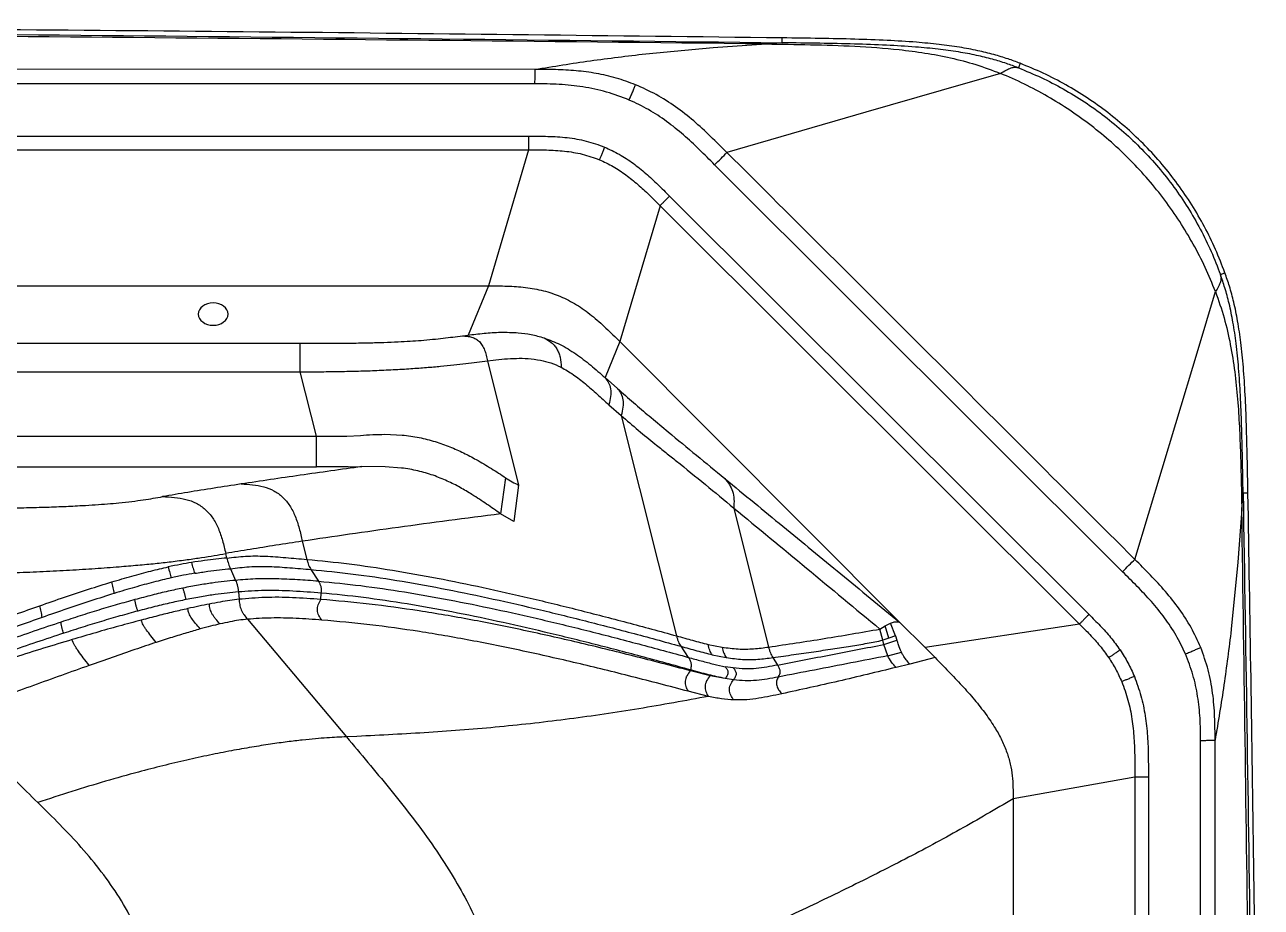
# Model space of a CAD drawing. Header units: inches. Extents: x 2 to 87, y 6 to 129.
# Drawn here: x 66.16 to 86.99, y 71.96 to 86.82 of the extents above; entities that cross this region are included whole.
import ezdxf

# ---------------------------------------------------------------- set-up
doc = ezdxf.new("R2010")
doc.units = ezdxf.units.IN
doc.header["$MEASUREMENT"] = 0
doc.layers.add('1', color=4, linetype='Continuous')

# ---------------------------------------------------------------- blocks, each defined once
blk = doc.blocks.new('2026 STRIDE')
at = {"layer": '1', "color": 3}
for p, q in [((76.587, 65.409), (76.317, 65.388)), ((76.587, 65.409), (76.588, 65.49)), ((74.288, 65.223), (74.292, 65.224)), ((74.292, 65.224), (75.426, 65.331)), ((75.426, 65.331), (76.317, 65.388)), ((80.594, 65.063), (80.565, 64.987)), ((72.424, 64.961), (42.218, 64.965)), ((80.263, 64.893), (79.267, 64.605)), ((72.422, 64.717), (42.218, 64.718)), ((79.267, 64.605), (77.994, 64.237)), ((77.994, 64.237), (75.656, 63.56)), ((12.122, 63.836), (72.314, 63.836)), ((12.122, 63.606), (72.314, 63.606)), ((72.314, 63.606), (71.638, 61.314)), ((82.32, 56.501), (75.449, 63.353)), ((74.689, 62.826), (81.756, 55.78)), ((74.529, 62.665), (73.853, 60.375)), ((74.529, 62.665), (81.595, 55.618)), ((83.969, 61.505), (84.045, 61.533)), ((63.381, 61.314), (71.638, 61.314)), ((71.638, 61.314), (71.294, 60.485)), ((83.592, 60.242), (83.885, 61.217)), ((71.199, 60.473), (71.294, 60.485)), ((63.608, 60.347), (68.469, 60.347)), ((73.853, 60.375), (73.602, 59.77)), ((73.853, 60.375), (78.565, 55.652)), ((83.216, 58.997), (83.592, 60.242)), ((71.622, 60.05), (71.716, 60.062)), ((71.622, 60.05), (72.147, 57.959)), ((63.608, 59.868), (68.469, 59.868)), ((68.742, 58.783), (68.469, 59.868)), ((73.602, 59.77), (73.81, 59.587)), ((73.668, 59.313), (73.875, 59.131)), ((73.875, 59.131), (74.807, 55.42)), ((74.345, 59.123), (74.667, 58.854)), ((82.527, 56.708), (83.216, 58.997)), ((62.584, 58.783), (68.742, 58.783)), ((69.25, 58.782), (69.481, 58.796)), ((69.895, 58.815), (70.184, 58.802)), ((62.584, 58.267), (68.743, 58.267)), ((69.277, 58.267), (69.506, 58.27)), ((69.899, 58.268), (69.506, 58.27)), ((70.174, 58.247), (69.899, 58.268)), ((71.928, 58.082), (71.843, 57.476)), ((72.147, 57.959), (72.066, 57.347)), ((75.618, 58.071), (75.627, 58.064)), ((84.329, 57.552), (84.352, 57.821)), ((84.433, 57.823), (84.352, 57.821)), ((75.772, 57.573), (76.358, 55.232)), ((84.329, 57.552), (84.265, 56.662)), ((71.843, 57.475), (71.843, 57.476)), ((72.066, 57.347), (71.843, 57.475)), ((68.503, 57.013), (68.579, 56.708)), ((67.232, 56.731), (67.213, 56.807)), ((67.232, 56.73), (67.232, 56.731)), ((84.265, 56.662), (84.151, 55.53)), ((67.292, 56.551), (67.292, 56.551)), ((67.292, 56.551), (67.377, 56.355)), ((68.649, 56.537), (68.777, 56.34)), ((67.426, 56.16), (67.437, 56.036)), ((68.814, 56.033), (68.822, 56.141)), ((67.579, 55.7), (69.246, 53.719)), ((78.323, 55.589), (78.409, 55.633)), ((78.497, 55.423), (78.409, 55.633)), ((78.565, 55.652), (78.993, 55.223)), ((81.595, 55.618), (78.993, 55.223)), ((78.234, 55.534), (78.323, 55.589)), ((78.28, 55.346), (78.234, 55.534)), ((78.383, 55.382), (78.323, 55.589)), ((78.497, 55.423), (78.383, 55.382)), ((78.497, 55.423), (78.52, 55.347)), ((84.151, 55.53), (84.151, 55.526)), ((74.88, 55.245), (75.005, 55.058)), ((75.337, 55.276), (75.574, 55.228)), ((78.383, 55.382), (78.28, 55.346)), ((78.301, 55.275), (78.28, 55.346)), ((78.301, 55.275), (78.52, 55.347)), ((78.366, 55.084), (78.301, 55.275)), ((78.993, 55.223), (79.162, 55.053)), ((75.409, 55.102), (75.645, 55.054)), ((76.431, 55.054), (76.51, 54.928)), ((78.366, 55.084), (78.594, 55.147)), ((79.162, 55.053), (78.736, 54.945)), ((75.044, 54.847), (75.042, 54.832)), ((75.371, 54.747), (75.042, 54.832)), ((75.763, 54.879), (75.628, 54.901)), ((78.736, 54.945), (78.508, 54.889)), ((75.626, 54.702), (75.371, 54.747)), ((75.764, 54.679), (75.626, 54.702)), ((75.344, 54.401), (75.005, 54.487)), ((69.422, 53.727), (69.246, 53.719)), ((83.637, 32.739), (83.635, 53.659)), ((83.884, 32.739), (83.879, 53.662)), ((82.528, 53.042), (80.476, 52.674)), ((82.528, 53.042), (82.528, 15.484)), ((82.755, 53.042), (82.755, 15.484)), ((80.476, 52.674), (80.476, 36.839))]:
    blk.add_line(p, q, dxfattribs=at)
at = {"layer": '1', "color": 1, "extrusion": (0, 0, -1)}
blk.add_ellipse((67.001, 60.839), major_axis=(0.25, 0), ratio=0.752466, dxfattribs=at)
at = {"layer": '1'}
for points, knots in [([(76.588, 65.49), (73.74, 65.524), (68.033, 65.593), (59.456, 65.661), (50.848, 65.705), (45.098, 65.71), (42.218, 65.713)], [0, 0, 0, 0, 0.2486263, 0.4981665, 0.7486236, 1, 1, 1, 1]), ([(42.218, 65.632), (46.037, 65.627), (53.675, 65.617), (65.131, 65.543), (72.768, 65.454), (76.587, 65.409)], [0, 0, 0, 0, 0.333334, 0.666667, 1, 1, 1, 1]), ([(76.317, 65.388), (72.528, 65.429), (64.951, 65.51), (53.585, 65.576), (46.007, 65.585), (42.218, 65.589)], [0, 0, 0, 0, 0.333333, 0.666666, 1, 1, 1, 1]), ([(80.565, 64.987), (80.498, 65.012), (80.355, 65.065), (80.121, 65.136), (79.851, 65.202), (79.544, 65.258), (79.202, 65.304), (78.797, 65.342), (78.327, 65.37), (77.789, 65.389), (77.203, 65.401), (76.798, 65.406), (76.587, 65.409)], [0, 0, 0, 0, 0.052891, 0.113714, 0.182718, 0.260131, 0.3461, 0.440671, 0.5631, 0.697229, 0.842877, 1, 1, 1, 1]), ([(80.594, 65.063), (80.527, 65.088), (80.382, 65.142), (80.145, 65.214), (79.872, 65.28), (79.563, 65.337), (79.218, 65.384), (78.811, 65.422), (78.338, 65.451), (77.796, 65.47), (77.208, 65.482), (76.8, 65.487), (76.588, 65.49)], [0, 0, 0, 0, 0.053182, 0.11424, 0.18342, 0.260946, 0.346966, 0.441525, 0.563862, 0.697816, 0.843211, 1, 1, 1, 1]), ([(76.317, 65.388), (76.566, 65.384), (77.063, 65.378), (77.81, 65.355), (78.454, 65.31), (78.992, 65.24), (79.424, 65.159), (79.851, 65.049), (80.125, 64.945), (80.263, 64.893)], [0, 0, 0, 0, 0.1865487, 0.3733284, 0.5602917, 0.6702588, 0.7799948, 0.8897181, 1, 1, 1, 1]), ([(84.045, 61.533), (83.994, 61.666), (83.892, 61.931), (83.704, 62.313), (83.491, 62.681), (83.253, 63.031), (82.99, 63.364), (82.706, 63.676), (82.399, 63.968), (82.073, 64.238), (81.728, 64.483), (81.365, 64.704), (80.988, 64.901), (80.725, 65.009), (80.594, 65.063)], [0, 0, 0, 0, 0.083861, 0.167451, 0.250826, 0.334038, 0.417139, 0.50018, 0.583211, 0.666282, 0.749445, 0.832751, 0.916251, 1, 1, 1, 1]), ([(83.885, 61.217), (83.83, 61.353), (83.718, 61.626), (83.515, 62.02), (83.288, 62.399), (83.035, 62.762), (82.757, 63.107), (82.457, 63.432), (82.136, 63.736), (81.794, 64.017), (81.435, 64.275), (81.059, 64.508), (80.669, 64.718), (80.398, 64.835), (80.263, 64.893)], [0, 0, 0, 0, 0.0833323, 0.1666687, 0.2500027, 0.3333334, 0.4166625, 0.4999927, 0.583326, 0.6666627, 0.7500013, 0.833339, 0.9166725, 1, 1, 1, 1]), ([(80.565, 64.987), (80.694, 64.934), (80.952, 64.828), (81.323, 64.635), (81.681, 64.417), (82.022, 64.174), (82.345, 63.908), (82.648, 63.619), (82.93, 63.31), (83.189, 62.981), (83.424, 62.634), (83.634, 62.272), (83.819, 61.896), (83.919, 61.636), (83.969, 61.505)], [0, 0, 0, 0, 0.08334, 0.166673, 0.250004, 0.333334, 0.416665, 0.499998, 0.583332, 0.666666, 0.749999, 0.833332, 0.916665, 1, 1, 1, 1]), ([(84.352, 57.821), (84.348, 58.019), (84.341, 58.401), (84.328, 58.951), (84.308, 59.457), (84.279, 59.916), (84.239, 60.327), (84.186, 60.689), (84.122, 61.003), (84.051, 61.27), (83.995, 61.431), (83.969, 61.505)], [0, 0, 0, 0, 0.159872, 0.307824, 0.443811, 0.567668, 0.679236, 0.776805, 0.862594, 0.936877, 1, 1, 1, 1]), ([(84.433, 57.823), (84.429, 58.022), (84.422, 58.405), (84.409, 58.959), (84.389, 59.467), (84.359, 59.93), (84.318, 60.344), (84.265, 60.709), (84.2, 61.025), (84.128, 61.295), (84.071, 61.458), (84.045, 61.533)], [0, 0, 0, 0, 0.159534, 0.30723, 0.443044, 0.566814, 0.678382, 0.776039, 0.862001, 0.93654, 1, 1, 1, 1]), ([(83.885, 61.217), (83.937, 61.07), (84.039, 60.779), (84.141, 60.326), (84.214, 59.868), (84.261, 59.406), (84.29, 58.943), (84.308, 58.479), (84.32, 58.015), (84.326, 57.706), (84.329, 57.552)], [0, 0, 0, 0, 0.125227, 0.249908, 0.374701, 0.499773, 0.624989, 0.750128, 0.875076, 1, 1, 1, 1]), ([(84.352, 57.821), (84.397, 55.035), (84.487, 49.462), (84.562, 41.102), (84.572, 35.528), (84.577, 32.742)], [0, 0, 0, 0, 0.333333, 0.666666, 1, 1, 1, 1]), ([(84.658, 32.742), (84.655, 34.841), (84.65, 39.034), (84.606, 45.314), (84.537, 51.575), (84.468, 55.742), (84.433, 57.823)], [0, 0, 0, 0, 0.251127, 0.501499, 0.751122, 1, 1, 1, 1]), ([(84.532, 32.742), (84.528, 35.498), (84.519, 41.012), (84.452, 49.282), (84.37, 54.795), (84.329, 57.552)], [0, 0, 0, 0, 0.333334, 0.666667, 1, 1, 1, 1])]:
    blk.add_open_spline(points, degree=3, knots=knots, dxfattribs=at)
at = {"layer": '1', "color": 3}
for points, knots in [([(72.424, 64.961), (72.734, 65.011), (73.354, 65.112), (73.977, 65.186), (74.288, 65.223)], [0, 0, 0, 0, 0.5, 1, 1, 1, 1]), ([(80.263, 64.893), (80.295, 64.912), (80.356, 64.949), (80.442, 64.988), (80.513, 65.001), (80.548, 64.992), (80.565, 64.987)], [0, 0, 0, 0, 0.287418, 0.550085, 0.785362, 1, 1, 1, 1]), ([(72.422, 64.717), (72.422, 64.746), (72.423, 64.788), (72.423, 64.842), (72.423, 64.877), (72.424, 64.906), (72.424, 64.937), (72.424, 64.951), (72.424, 64.961)], [0, 0, 0, 0, 0.259808, 0.381842, 0.499759, 0.617777, 0.740021, 1, 1, 1, 1]), ([(74.117, 64.701), (74.009, 64.741), (73.793, 64.822), (73.456, 64.897), (73.114, 64.941), (72.769, 64.959), (72.539, 64.96), (72.424, 64.961)], [0, 0, 0, 0, 0.199978, 0.399929, 0.599923, 0.799969, 1, 1, 1, 1]), ([(74.009, 64.444), (73.883, 64.493), (73.63, 64.59), (73.231, 64.672), (72.828, 64.713), (72.557, 64.716), (72.422, 64.717)], [0, 0, 0, 0, 0.249946, 0.499898, 0.749926, 1, 1, 1, 1]), ([(74.009, 64.444), (74.019, 64.468), (74.039, 64.516), (74.069, 64.586), (74.095, 64.648), (74.109, 64.684), (74.117, 64.701)], [0, 0, 0, 0, 0.253377, 0.49938, 0.746189, 1, 1, 1, 1]), ([(75.656, 63.56), (75.565, 63.651), (75.382, 63.833), (75.099, 64.096), (74.795, 64.334), (74.469, 64.543), (74.234, 64.649), (74.117, 64.701)], [0, 0, 0, 0, 0.20004, 0.400103, 0.600096, 0.800035, 1, 1, 1, 1]), ([(75.449, 63.353), (75.364, 63.439), (75.192, 63.611), (74.927, 63.86), (74.643, 64.088), (74.339, 64.29), (74.119, 64.393), (74.009, 64.444)], [0, 0, 0, 0, 0.200031, 0.400101, 0.600096, 0.800026, 1, 1, 1, 1]), ([(72.314, 63.836), (72.423, 63.836), (72.64, 63.836), (72.966, 63.816), (73.289, 63.763), (73.493, 63.689), (73.595, 63.652)], [0, 0, 0, 0, 0.250089, 0.500179, 0.750102, 1, 1, 1, 1]), ([(72.314, 63.836), (72.314, 63.814), (72.314, 63.771), (72.314, 63.707), (72.314, 63.651), (72.314, 63.621), (72.314, 63.606)], [0, 0, 0, 0, 0.254454, 0.5, 0.745546, 1, 1, 1, 1]), ([(72.314, 63.606), (72.415, 63.606), (72.618, 63.606), (72.92, 63.589), (73.221, 63.541), (73.412, 63.473), (73.507, 63.439)], [0, 0, 0, 0, 0.250086, 0.500193, 0.750112, 1, 1, 1, 1]), ([(73.595, 63.652), (73.587, 63.631), (73.57, 63.591), (73.546, 63.532), (73.524, 63.481), (73.513, 63.453), (73.507, 63.439)], [0, 0, 0, 0, 0.254253, 0.500003, 0.745749, 1, 1, 1, 1]), ([(73.595, 63.652), (73.679, 63.613), (73.846, 63.536), (74.077, 63.383), (74.292, 63.21), (74.494, 63.021), (74.624, 62.891), (74.689, 62.826)], [0, 0, 0, 0, 0.199944, 0.399876, 0.599892, 0.799967, 1, 1, 1, 1]), ([(75.449, 63.353), (75.485, 63.389), (75.558, 63.462), (75.623, 63.527), (75.656, 63.56)], [0, 0, 0, 0, 0.499954, 1, 1, 1, 1]), ([(82.527, 56.708), (81.382, 57.851), (79.094, 60.137), (76.802, 62.419), (75.656, 63.56)], [0, 0, 0, 0, 0.5, 1, 1, 1, 1]), ([(73.507, 63.439), (73.585, 63.403), (73.742, 63.33), (73.957, 63.186), (74.157, 63.024), (74.346, 62.847), (74.468, 62.725), (74.529, 62.665)], [0, 0, 0, 0, 0.199937, 0.399865, 0.599889, 0.799969, 1, 1, 1, 1]), ([(74.689, 62.826), (74.674, 62.81), (74.643, 62.779), (74.598, 62.734), (74.559, 62.695), (74.539, 62.675), (74.529, 62.665)], [0, 0, 0, 0, 0.254945, 0.5, 0.745055, 1, 1, 1, 1]), ([(83.969, 61.505), (83.974, 61.488), (83.983, 61.452), (83.973, 61.383), (83.938, 61.302), (83.903, 61.246), (83.885, 61.217)], [0, 0, 0, 0, 0.230241, 0.471319, 0.728047, 1, 1, 1, 1]), ([(71.638, 61.314), (71.744, 61.314), (71.952, 61.314), (72.262, 61.294), (72.564, 61.24), (72.854, 61.143), (73.127, 61.001), (73.382, 60.819), (73.622, 60.605), (73.775, 60.452), (73.853, 60.375)], [0, 0, 0, 0, 0.126105, 0.250399, 0.372413, 0.493306, 0.615237, 0.740179, 0.868807, 1, 1, 1, 1]), ([(70.503, 60.397), (70.569, 60.403), (70.702, 60.414), (70.877, 60.433), (71.041, 60.453), (71.146, 60.466), (71.199, 60.473)], [0, 0, 0, 0, 0.249937, 0.499928, 0.749958, 1, 1, 1, 1]), ([(71.199, 60.473), (71.226, 60.471), (71.278, 60.468), (71.354, 60.454), (71.425, 60.425), (71.488, 60.378), (71.538, 60.312), (71.575, 60.233), (71.602, 60.144), (71.615, 60.082), (71.622, 60.05)], [0, 0, 0, 0, 0.133038, 0.261383, 0.38307, 0.5, 0.61693, 0.738618, 0.866962, 1, 1, 1, 1]), ([(71.294, 60.485), (71.383, 60.495), (71.562, 60.517), (71.843, 60.54), (72.042, 60.53), (72.141, 60.525)], [0, 0, 0, 0, 0.333371, 0.666715, 1, 1, 1, 1]), ([(72.141, 60.525), (72.213, 60.518), (72.356, 60.502), (72.503, 60.459), (72.577, 60.437)], [0, 0, 0, 0, 0.5000282, 1, 1, 1, 1]), ([(72.577, 60.437), (72.667, 60.403), (72.848, 60.335), (73.111, 60.174), (73.363, 59.98), (73.522, 59.84), (73.602, 59.77)], [0, 0, 0, 0, 0.2499441, 0.4998626, 0.7499416, 1, 1, 1, 1]), ([(72.577, 60.437), (72.618, 60.415), (72.679, 60.381), (72.748, 60.316), (72.791, 60.257), (72.824, 60.189), (72.853, 60.085), (72.86, 60), (72.865, 59.943)], [0, 0, 0, 0, 0.256167, 0.380035, 0.501259, 0.621961, 0.744729, 1, 1, 1, 1]), ([(68.469, 60.347), (68.566, 60.347), (68.76, 60.347), (69.051, 60.348), (69.342, 60.35), (69.531, 60.354), (69.626, 60.356)], [0, 0, 0, 0, 0.250048, 0.500078, 0.750069, 1, 1, 1, 1]), ([(68.469, 59.868), (68.469, 59.902), (68.469, 59.968), (68.469, 60.065), (68.469, 60.153), (68.469, 60.228), (68.469, 60.283), (68.469, 60.319), (68.469, 60.338), (68.469, 60.344), (68.469, 60.347)], [0, 0, 0, 0, 0.135228, 0.264507, 0.385309, 0.5, 0.614691, 0.735493, 0.864772, 1, 1, 1, 1]), ([(69.626, 60.356), (69.711, 60.358), (69.88, 60.362), (70.037, 60.369), (70.115, 60.372)], [0, 0, 0, 0, 0.5000365, 1, 1, 1, 1]), ([(70.115, 60.372), (70.184, 60.376), (70.321, 60.383), (70.442, 60.393), (70.503, 60.397)], [0, 0, 0, 0, 0.499968, 1, 1, 1, 1]), ([(70.833, 59.961), (70.908, 59.968), (71.059, 59.982), (71.259, 60.005), (71.444, 60.028), (71.563, 60.043), (71.622, 60.05)], [0, 0, 0, 0, 0.249943, 0.499926, 0.749958, 1, 1, 1, 1]), ([(71.716, 60.062), (71.781, 60.07), (71.91, 60.085), (72.108, 60.096), (72.308, 60.095), (72.445, 60.073), (72.514, 60.063)], [0, 0, 0, 0, 0.250028, 0.500039, 0.75004, 1, 1, 1, 1]), ([(72.514, 60.063), (72.572, 60.05), (72.689, 60.023), (72.806, 59.97), (72.865, 59.943)], [0, 0, 0, 0, 0.500042, 1, 1, 1, 1]), ([(68.469, 59.868), (68.574, 59.868), (68.784, 59.868), (69.098, 59.872), (69.412, 59.878), (69.618, 59.885), (69.721, 59.889)], [0, 0, 0, 0, 0.250038, 0.500063, 0.750051, 1, 1, 1, 1]), ([(69.721, 59.889), (69.826, 59.894), (70.037, 59.902), (70.234, 59.915), (70.332, 59.921)], [0, 0, 0, 0, 0.500036, 1, 1, 1, 1]), ([(70.332, 59.921), (70.421, 59.927), (70.598, 59.94), (70.755, 59.954), (70.833, 59.961)], [0, 0, 0, 0, 0.499977, 1, 1, 1, 1]), ([(72.865, 59.943), (72.934, 59.904), (73.071, 59.826), (73.272, 59.666), (73.47, 59.491), (73.602, 59.372), (73.668, 59.313)], [0, 0, 0, 0, 0.2499, 0.499876, 0.749954, 1, 1, 1, 1]), ([(73.602, 59.77), (73.623, 59.742), (73.666, 59.688), (73.703, 59.583), (73.7, 59.453), (73.679, 59.36), (73.668, 59.313)], [0, 0, 0, 0, 0.253726, 0.500012, 0.746283, 1, 1, 1, 1]), ([(73.81, 59.587), (73.902, 59.506), (74.086, 59.345), (74.259, 59.197), (74.345, 59.123)], [0, 0, 0, 0, 0.500054, 1, 1, 1, 1]), ([(73.81, 59.587), (73.832, 59.56), (73.875, 59.506), (73.911, 59.4), (73.908, 59.271), (73.886, 59.178), (73.875, 59.131)], [0, 0, 0, 0, 0.253741, 0.500012, 0.746267, 1, 1, 1, 1]), ([(73.875, 59.131), (73.971, 59.047), (74.164, 58.878), (74.351, 58.727), (74.444, 58.652)], [0, 0, 0, 0, 0.5000421, 1, 1, 1, 1]), ([(68.742, 58.783), (68.826, 58.782), (68.996, 58.781), (69.165, 58.782), (69.25, 58.782)], [0, 0, 0, 0, 0.5000362, 1, 1, 1, 1]), ([(68.743, 58.267), (68.743, 58.27), (68.743, 58.276), (68.742, 58.297), (68.742, 58.335), (68.742, 58.395), (68.742, 58.476), (68.742, 58.571), (68.742, 58.675), (68.742, 58.746), (68.742, 58.783)], [0, 0, 0, 0, 0.135228, 0.264508, 0.38531, 0.500001, 0.614691, 0.735493, 0.864772, 1, 1, 1, 1]), ([(69.481, 58.796), (69.55, 58.801), (69.689, 58.811), (69.827, 58.813), (69.895, 58.815)], [0, 0, 0, 0, 0.50003, 1, 1, 1, 1]), ([(70.184, 58.802), (70.281, 58.79), (70.475, 58.767), (70.653, 58.716), (70.742, 58.691)], [0, 0, 0, 0, 0.4999659, 1, 1, 1, 1]), ([(74.667, 58.854), (74.826, 58.723), (75.144, 58.461), (75.46, 58.201), (75.618, 58.071)], [0, 0, 0, 0, 0.499997, 1, 1, 1, 1]), ([(70.742, 58.691), (70.825, 58.662), (70.992, 58.606), (71.221, 58.503), (71.361, 58.428), (71.431, 58.39)], [0, 0, 0, 0, 0.33329, 0.666627, 1, 1, 1, 1]), ([(74.444, 58.652), (74.506, 58.603), (74.63, 58.504), (74.747, 58.411), (74.805, 58.364)], [0, 0, 0, 0, 0.499989, 1, 1, 1, 1]), ([(71.431, 58.39), (71.518, 58.34), (71.692, 58.239), (71.849, 58.134), (71.928, 58.082)], [0, 0, 0, 0, 0.49997, 1, 1, 1, 1]), ([(74.805, 58.364), (74.968, 58.232), (75.294, 57.969), (75.613, 57.705), (75.772, 57.573)], [0, 0, 0, 0, 0.499994, 1, 1, 1, 1]), ([(69.506, 58.27), (69.157, 58.222), (68.459, 58.125), (67.801, 58.027), (67.473, 57.978)], [0, 0, 0, 0, 0.5000007, 1, 1, 1, 1]), ([(69.277, 58.267), (69.188, 58.267), (69.01, 58.267), (68.832, 58.267), (68.743, 58.267)], [0, 0, 0, 0, 0.499945, 1, 1, 1, 1]), ([(70.708, 58.124), (70.623, 58.151), (70.454, 58.205), (70.267, 58.233), (70.174, 58.247)], [0, 0, 0, 0, 0.500005, 1, 1, 1, 1]), ([(71.361, 57.8), (71.296, 57.84), (71.164, 57.92), (70.949, 58.031), (70.788, 58.093), (70.708, 58.124)], [0, 0, 0, 0, 0.333392, 0.666731, 1, 1, 1, 1]), ([(67.473, 57.978), (67.319, 57.954), (67.013, 57.908), (66.57, 57.837), (66.29, 57.789), (66.15, 57.765)], [0, 0, 0, 0, 0.333337, 0.666668, 1, 1, 1, 1]), ([(67.473, 57.978), (67.537, 57.974), (67.664, 57.968), (67.85, 57.937), (68.023, 57.872), (68.175, 57.764), (68.297, 57.615), (68.389, 57.433), (68.454, 57.229), (68.486, 57.086), (68.503, 57.013)], [0, 0, 0, 0, 0.132978, 0.261297, 0.383008, 0.5, 0.616992, 0.738704, 0.867022, 1, 1, 1, 1]), ([(71.928, 58.082), (71.965, 58.058), (72.038, 58.011), (72.11, 57.977), (72.147, 57.959)], [0, 0, 0, 0, 0.499997, 1, 1, 1, 1]), ([(75.618, 58.071), (75.646, 58.039), (75.7, 57.975), (75.757, 57.858), (75.779, 57.72), (75.774, 57.623), (75.772, 57.573)], [0, 0, 0, 0, 0.252875, 0.500008, 0.747131, 1, 1, 1, 1]), ([(75.627, 58.064), (75.951, 57.797), (76.605, 57.259), (77.579, 56.461), (78.235, 55.922), (78.565, 55.652)], [0, 0, 0, 0, 0.328732, 0.662855, 1, 1, 1, 1]), ([(65.411, 57.66), (65.487, 57.668), (65.638, 57.684), (65.826, 57.71), (65.993, 57.737), (66.098, 57.756), (66.15, 57.765)], [0, 0, 0, 0, 0.249937, 0.49989, 0.749956, 1, 1, 1, 1]), ([(66.15, 57.765), (66.217, 57.762), (66.348, 57.756), (66.539, 57.726), (66.717, 57.662), (66.873, 57.555), (67, 57.407), (67.095, 57.226), (67.162, 57.022), (67.196, 56.88), (67.213, 56.807)], [0, 0, 0, 0, 0.132949, 0.261256, 0.382979, 0.5, 0.617021, 0.738744, 0.867051, 1, 1, 1, 1]), ([(71.843, 57.476), (71.765, 57.53), (71.61, 57.639), (71.444, 57.747), (71.361, 57.8)], [0, 0, 0, 0, 0.500026, 1, 1, 1, 1]), ([(62.751, 57.568), (62.87, 57.568), (63.108, 57.568), (63.463, 57.572), (63.814, 57.578), (64.155, 57.587), (64.486, 57.599), (64.691, 57.609), (64.794, 57.615)], [0, 0, 0, 0, 0.166702, 0.333372, 0.500035, 0.666711, 0.833373, 1, 1, 1, 1]), ([(64.794, 57.615), (64.868, 57.619), (65.018, 57.628), (65.225, 57.643), (65.349, 57.654), (65.411, 57.66)], [0, 0, 0, 0, 0.33334, 0.666671, 1, 1, 1, 1]), ([(75.772, 57.573), (76.18, 57.236), (76.995, 56.563), (77.821, 55.877), (78.234, 55.534)], [0, 0, 0, 0, 0.500001, 1, 1, 1, 1]), ([(71.843, 57.475), (71.55, 57.438), (70.965, 57.362), (70.118, 57.247), (69.293, 57.131), (68.766, 57.053), (68.503, 57.013)], [0, 0, 0, 0, 0.25, 0.5, 0.750001, 1, 1, 1, 1]), ([(68.503, 57.013), (68.353, 56.991), (68.054, 56.945), (67.622, 56.877), (67.349, 56.83), (67.213, 56.807)], [0, 0, 0, 0, 0.333337, 0.666668, 1, 1, 1, 1]), ([(65.419, 56.585), (65.525, 56.594), (65.736, 56.611), (66.028, 56.639), (66.203, 56.659), (66.291, 56.669)], [0, 0, 0, 0, 0.3333388, 0.6666709, 1, 1, 1, 1]), ([(66.291, 56.669), (66.385, 56.681), (66.573, 56.704), (66.811, 56.739), (67.02, 56.773), (67.148, 56.796), (67.213, 56.807)], [0, 0, 0, 0, 0.249955, 0.499912, 0.74995, 1, 1, 1, 1]), ([(67.232, 56.731), (67.171, 56.724), (67.05, 56.711), (66.859, 56.69), (66.711, 56.667), (66.637, 56.656)], [0, 0, 0, 0, 0.333374, 0.666712, 1, 1, 1, 1]), ([(67.232, 56.73), (67.336, 56.742), (67.544, 56.767), (67.877, 56.767), (68.224, 56.739), (68.461, 56.718), (68.579, 56.708)], [0, 0, 0, 0, 0.250026, 0.499958, 0.750009, 1, 1, 1, 1]), ([(67.232, 56.73), (67.236, 56.714), (67.245, 56.681), (67.259, 56.631), (67.275, 56.588), (67.286, 56.564), (67.292, 56.551)], [0, 0, 0, 0, 0.2332249, 0.4686048, 0.7220992, 1, 1, 1, 1]), ([(68.579, 56.708), (68.815, 56.685), (69.285, 56.639), (70.02, 56.529), (70.774, 56.395), (71.547, 56.237), (72.339, 56.058), (73.147, 55.861), (73.969, 55.648), (74.528, 55.496), (74.807, 55.42)], [0, 0, 0, 0, 0.1249948, 0.2499937, 0.3749962, 0.4999977, 0.6249962, 0.7499943, 0.8749959, 1, 1, 1, 1]), ([(68.579, 56.708), (68.584, 56.691), (68.592, 56.658), (68.609, 56.61), (68.628, 56.57), (68.642, 56.548), (68.649, 56.537)], [0, 0, 0, 0, 0.248556, 0.489303, 0.736478, 1, 1, 1, 1]), ([(82.32, 56.501), (82.356, 56.538), (82.428, 56.61), (82.494, 56.675), (82.527, 56.708)], [0, 0, 0, 0, 0.499954, 1, 1, 1, 1]), ([(83.637, 55.224), (83.585, 55.337), (83.483, 55.564), (83.279, 55.878), (83.046, 56.171), (82.791, 56.444), (82.615, 56.62), (82.527, 56.708)], [0, 0, 0, 0, 0.199961, 0.399898, 0.599893, 0.79996, 1, 1, 1, 1]), ([(62.76, 56.46), (62.915, 56.463), (63.223, 56.469), (63.685, 56.485), (64.14, 56.504), (64.585, 56.528), (65.016, 56.554), (65.285, 56.575), (65.419, 56.585)], [0, 0, 0, 0, 0.166699, 0.333371, 0.500032, 0.6667, 0.833361, 1, 1, 1, 1]), ([(65.292, 56.328), (65.407, 56.362), (65.635, 56.43), (65.954, 56.515), (66.147, 56.559), (66.243, 56.581)], [0, 0, 0, 0, 0.333341, 0.666673, 1, 1, 1, 1]), ([(66.637, 56.656), (66.575, 56.646), (66.453, 56.625), (66.313, 56.596), (66.243, 56.581)], [0, 0, 0, 0, 0.500007, 1, 1, 1, 1]), ([(66.243, 56.581), (66.248, 56.564), (66.257, 56.531), (66.274, 56.464), (66.285, 56.423), (66.293, 56.396)], [0, 0, 0, 0, 0.243217, 0.485053, 1, 1, 1, 1]), ([(66.69, 56.474), (66.628, 56.463), (66.504, 56.442), (66.364, 56.411), (66.293, 56.396)], [0, 0, 0, 0, 0.500008, 1, 1, 1, 1]), ([(66.637, 56.656), (66.641, 56.64), (66.649, 56.606), (66.662, 56.557), (66.676, 56.513), (66.686, 56.487), (66.69, 56.474)], [0, 0, 0, 0, 0.240047, 0.479344, 0.731254, 1, 1, 1, 1]), ([(66.69, 56.474), (66.765, 56.486), (66.915, 56.509), (67.109, 56.531), (67.231, 56.545), (67.292, 56.551)], [0, 0, 0, 0, 0.3332856, 0.6666231, 1, 1, 1, 1]), ([(67.292, 56.551), (67.397, 56.564), (67.606, 56.589), (67.941, 56.593), (68.292, 56.568), (68.53, 56.547), (68.649, 56.537)], [0, 0, 0, 0, 0.250032, 0.499958, 0.750009, 1, 1, 1, 1]), ([(68.649, 56.537), (68.884, 56.514), (69.355, 56.468), (70.09, 56.358), (70.844, 56.224), (71.618, 56.065), (72.41, 55.885), (73.218, 55.687), (74.041, 55.474), (74.6, 55.321), (74.88, 55.245)], [0, 0, 0, 0, 0.124995, 0.249994, 0.374996, 0.499998, 0.624996, 0.749994, 0.874996, 1, 1, 1, 1]), ([(83.38, 55.115), (83.329, 55.221), (83.229, 55.433), (83.033, 55.726), (82.811, 55.999), (82.569, 56.254), (82.403, 56.419), (82.32, 56.501)], [0, 0, 0, 0, 0.199969, 0.399898, 0.599896, 0.799968, 1, 1, 1, 1]), ([(64.079, 55.927), (64.219, 55.976), (64.498, 56.072), (64.905, 56.208), (65.163, 56.288), (65.292, 56.328)], [0, 0, 0, 0, 0.333347, 0.66668, 1, 1, 1, 1]), ([(65.335, 56.135), (65.33, 56.166), (65.321, 56.228), (65.302, 56.295), (65.292, 56.328)], [0, 0, 0, 0, 0.509652, 1, 1, 1, 1]), ([(66.293, 56.396), (66.196, 56.373), (66.002, 56.327), (65.679, 56.239), (65.45, 56.17), (65.335, 56.135)], [0, 0, 0, 0, 0.333326, 0.666657, 1, 1, 1, 1]), ([(67.377, 56.355), (67.315, 56.348), (67.19, 56.335), (66.986, 56.311), (66.758, 56.276), (66.581, 56.242), (66.492, 56.225)], [0, 0, 0, 0, 0.250052, 0.500097, 0.750054, 1, 1, 1, 1]), ([(68.777, 56.34), (68.658, 56.349), (68.419, 56.367), (68.062, 56.382), (67.709, 56.383), (67.488, 56.364), (67.377, 56.355)], [0, 0, 0, 0, 0.250005, 0.500017, 0.750007, 1, 1, 1, 1]), ([(67.377, 56.355), (67.383, 56.341), (67.392, 56.322), (67.403, 56.289), (67.411, 56.263), (67.416, 56.236), (67.422, 56.2), (67.424, 56.176), (67.426, 56.16)], [0, 0, 0, 0, 0.265153, 0.37995, 0.486011, 0.594613, 0.716019, 1, 1, 1, 1]), ([(68.777, 56.34), (69.014, 56.318), (69.486, 56.272), (70.221, 56.164), (70.974, 56.031), (71.747, 55.874), (72.537, 55.696), (73.345, 55.499), (74.166, 55.286), (74.725, 55.134), (75.005, 55.058)], [0, 0, 0, 0, 0.124996, 0.249995, 0.374997, 0.499997, 0.624996, 0.749996, 0.874997, 1, 1, 1, 1]), ([(68.822, 56.141), (68.824, 56.158), (68.826, 56.183), (68.824, 56.221), (68.819, 56.249), (68.811, 56.276), (68.797, 56.309), (68.785, 56.328), (68.777, 56.34)], [0, 0, 0, 0, 0.2935382, 0.4193772, 0.5306376, 0.6361628, 0.7472306, 1, 1, 1, 1]), ([(65.335, 56.135), (65.205, 56.094), (64.945, 56.012), (64.537, 55.875), (64.258, 55.778), (64.119, 55.73)], [0, 0, 0, 0, 0.333315, 0.666648, 1, 1, 1, 1]), ([(66.492, 56.225), (66.41, 56.207), (66.246, 56.173), (65.974, 56.107), (65.781, 56.056), (65.684, 56.03)], [0, 0, 0, 0, 0.3333244, 0.6666549, 1, 1, 1, 1]), ([(66.544, 56.031), (66.541, 56.046), (66.536, 56.068), (66.528, 56.102), (66.521, 56.128), (66.514, 56.154), (66.504, 56.188), (66.497, 56.21), (66.492, 56.225)], [0, 0, 0, 0, 0.276358, 0.39902, 0.511949, 0.622594, 0.739387, 1, 1, 1, 1]), ([(67.426, 56.16), (67.363, 56.154), (67.239, 56.141), (67.037, 56.116), (66.81, 56.082), (66.632, 56.048), (66.544, 56.031)], [0, 0, 0, 0, 0.250055, 0.500102, 0.750058, 1, 1, 1, 1]), ([(67.437, 56.036), (67.385, 56.03), (67.283, 56.017), (67.12, 55.991), (66.996, 55.967), (66.934, 55.956)], [0, 0, 0, 0, 0.333373, 0.666709, 1, 1, 1, 1]), ([(68.822, 56.141), (68.663, 56.153), (68.344, 56.176), (67.868, 56.192), (67.573, 56.171), (67.426, 56.16)], [0, 0, 0, 0, 0.33335, 0.666688, 1, 1, 1, 1]), ([(68.814, 56.033), (68.655, 56.045), (68.339, 56.068), (67.87, 56.073), (67.581, 56.048), (67.437, 56.036)], [0, 0, 0, 0, 0.333349, 0.666678, 1, 1, 1, 1]), ([(67.437, 56.036), (67.439, 56.007), (67.444, 55.953), (67.465, 55.876), (67.494, 55.816), (67.529, 55.761), (67.559, 55.724), (67.579, 55.7)], [0, 0, 0, 0, 0.289672, 0.543051, 0.657729, 0.769989, 1, 1, 1, 1]), ([(75.044, 54.847), (74.765, 54.923), (74.206, 55.076), (73.384, 55.29), (72.577, 55.488), (71.788, 55.668), (71.016, 55.827), (70.264, 55.961), (69.53, 56.071), (69.058, 56.118), (68.822, 56.141)], [0, 0, 0, 0, 0.125003, 0.250004, 0.375004, 0.500003, 0.625003, 0.750005, 0.875004, 1, 1, 1, 1]), ([(62.038, 55.197), (62.174, 55.246), (62.445, 55.345), (62.854, 55.492), (63.264, 55.639), (63.674, 55.785), (63.944, 55.88), (64.079, 55.927)], [0, 0, 0, 0, 0.200025, 0.400048, 0.600046, 0.800023, 1, 1, 1, 1]), ([(64.119, 55.73), (64.115, 55.763), (64.108, 55.83), (64.089, 55.895), (64.079, 55.927)], [0, 0, 0, 0, 0.504992, 1, 1, 1, 1]), ([(65.684, 56.03), (65.585, 56.003), (65.388, 55.948), (65.078, 55.856), (64.762, 55.758), (64.548, 55.687), (64.441, 55.652)], [0, 0, 0, 0, 0.249985, 0.499981, 0.749987, 1, 1, 1, 1]), ([(65.731, 55.838), (65.632, 55.811), (65.433, 55.756), (65.122, 55.665), (64.806, 55.568), (64.591, 55.499), (64.484, 55.465)], [0, 0, 0, 0, 0.249982, 0.499977, 0.749984, 1, 1, 1, 1]), ([(65.731, 55.838), (65.727, 55.851), (65.72, 55.871), (65.71, 55.902), (65.703, 55.927), (65.697, 55.953), (65.69, 55.989), (65.687, 56.014), (65.684, 56.03)], [0, 0, 0, 0, 0.2668821, 0.3888709, 0.5039836, 0.6180819, 0.737693, 1, 1, 1, 1]), ([(66.544, 56.031), (66.461, 56.014), (66.296, 55.979), (66.023, 55.914), (65.829, 55.863), (65.731, 55.838)], [0, 0, 0, 0, 0.333324, 0.6666534, 1, 1, 1, 1]), ([(66.573, 55.879), (66.494, 55.86), (66.334, 55.824), (66.071, 55.759), (65.884, 55.71), (65.79, 55.685)], [0, 0, 0, 0, 0.333322, 0.666653, 1, 1, 1, 1]), ([(66.934, 55.956), (66.878, 55.944), (66.766, 55.922), (66.637, 55.893), (66.573, 55.879)], [0, 0, 0, 0, 0.50001, 1, 1, 1, 1]), ([(66.783, 55.536), (66.756, 55.566), (66.707, 55.623), (66.636, 55.714), (66.589, 55.801), (66.579, 55.852), (66.573, 55.879)], [0, 0, 0, 0, 0.275096, 0.512316, 0.743994, 1, 1, 1, 1]), ([(67.115, 55.62), (67.091, 55.648), (67.055, 55.688), (67.012, 55.745), (66.976, 55.802), (66.945, 55.875), (66.938, 55.927), (66.934, 55.956)], [0, 0, 0, 0, 0.258347, 0.375362, 0.490308, 0.728623, 1, 1, 1, 1]), ([(68.834, 55.685), (68.815, 55.71), (68.787, 55.748), (68.764, 55.806), (68.756, 55.852), (68.758, 55.899), (68.775, 55.962), (68.798, 56.004), (68.814, 56.033)], [0, 0, 0, 0, 0.260638, 0.382546, 0.499958, 0.617387, 0.739332, 1, 1, 1, 1]), ([(75.042, 54.832), (74.722, 54.915), (74.084, 55.082), (73.148, 55.311), (72.231, 55.517), (71.337, 55.697), (70.468, 55.845), (69.622, 55.963), (69.083, 56.01), (68.814, 56.033)], [0, 0, 0, 0, 0.14286, 0.285719, 0.428576, 0.571433, 0.71429, 0.857146, 1, 1, 1, 1]), ([(64.119, 55.73), (63.984, 55.682), (63.715, 55.587), (63.307, 55.442), (62.899, 55.295), (62.492, 55.149), (62.222, 55.051), (62.087, 55.002)], [0, 0, 0, 0, 0.199978, 0.39996, 0.599959, 0.799977, 1, 1, 1, 1]), ([(64.441, 55.652), (64.288, 55.601), (63.981, 55.498), (63.516, 55.335), (63.052, 55.17), (62.589, 55.004), (62.282, 54.895), (62.128, 54.84)], [0, 0, 0, 0, 0.199972, 0.399954, 0.599953, 0.799973, 1, 1, 1, 1]), ([(64.484, 55.465), (64.479, 55.477), (64.469, 55.5), (64.454, 55.545), (64.445, 55.599), (64.442, 55.634), (64.441, 55.652)], [0, 0, 0, 0, 0.256524, 0.497144, 0.738934, 1, 1, 1, 1]), ([(65.79, 55.685), (65.666, 55.652), (65.417, 55.586), (65.025, 55.475), (64.757, 55.396), (64.623, 55.356)], [0, 0, 0, 0, 0.333304, 0.66664, 1, 1, 1, 1]), ([(66.042, 55.31), (66.013, 55.346), (65.959, 55.414), (65.889, 55.5), (65.847, 55.562), (65.813, 55.62), (65.799, 55.659), (65.79, 55.685)], [0, 0, 0, 0, 0.291855, 0.535309, 0.648187, 0.760064, 1, 1, 1, 1]), ([(67.115, 55.62), (67.064, 55.608), (66.961, 55.584), (66.842, 55.552), (66.783, 55.536)], [0, 0, 0, 0, 0.500015, 1, 1, 1, 1]), ([(67.579, 55.7), (67.531, 55.695), (67.433, 55.684), (67.284, 55.658), (67.172, 55.633), (67.115, 55.62)], [0, 0, 0, 0, 0.3333589, 0.6667009, 1, 1, 1, 1]), ([(68.834, 55.685), (68.688, 55.696), (68.395, 55.717), (67.973, 55.727), (67.711, 55.709), (67.579, 55.7)], [0, 0, 0, 0, 0.333347, 0.666674, 1, 1, 1, 1]), ([(75.005, 54.487), (74.688, 54.57), (74.054, 54.736), (73.126, 54.964), (72.218, 55.169), (71.332, 55.349), (70.471, 55.497), (69.635, 55.615), (69.101, 55.662), (68.834, 55.685)], [0, 0, 0, 0, 0.14286, 0.285719, 0.428576, 0.571433, 0.71429, 0.857146, 1, 1, 1, 1]), ([(78.409, 55.633), (78.433, 55.642), (78.479, 55.658), (78.526, 55.659), (78.552, 55.654), (78.565, 55.652)], [0, 0, 0, 0, 0.333232, 0.666586, 1, 1, 1, 1]), ([(81.756, 55.78), (81.74, 55.764), (81.709, 55.733), (81.664, 55.688), (81.626, 55.649), (81.605, 55.629), (81.595, 55.618)], [0, 0, 0, 0, 0.25489, 0.5, 0.74511, 1, 1, 1, 1]), ([(81.595, 55.618), (81.654, 55.559), (81.772, 55.442), (81.942, 55.256), (82.039, 55.12), (82.088, 55.052)], [0, 0, 0, 0, 0.333394, 0.666727, 1, 1, 1, 1]), ([(81.756, 55.78), (81.818, 55.717), (81.944, 55.593), (82.123, 55.397), (82.227, 55.253), (82.279, 55.182)], [0, 0, 0, 0, 0.333394, 0.666724, 1, 1, 1, 1]), ([(64.484, 55.465), (64.33, 55.414), (64.024, 55.313), (63.561, 55.153), (63.099, 54.99), (62.639, 54.825), (62.333, 54.716), (62.18, 54.662)], [0, 0, 0, 0, 0.199972, 0.399958, 0.599959, 0.799975, 1, 1, 1, 1]), ([(66.783, 55.536), (66.709, 55.515), (66.56, 55.473), (66.311, 55.397), (66.131, 55.339), (66.042, 55.31)], [0, 0, 0, 0, 0.333325, 0.666654, 1, 1, 1, 1]), ([(74.807, 55.42), (74.899, 55.395), (75.081, 55.343), (75.251, 55.299), (75.337, 55.276)], [0, 0, 0, 0, 0.500049, 1, 1, 1, 1]), ([(74.807, 55.42), (74.812, 55.403), (74.82, 55.368), (74.837, 55.319), (74.858, 55.278), (74.872, 55.256), (74.88, 55.245)], [0, 0, 0, 0, 0.260232, 0.508083, 0.75112, 1, 1, 1, 1]), ([(76.358, 55.232), (76.669, 55.278), (77.286, 55.369), (77.92, 55.48), (78.234, 55.534)], [0, 0, 0, 0, 0.5029176, 1, 1, 1, 1]), ([(84.151, 55.526), (84.112, 55.215), (84.034, 54.592), (83.931, 53.972), (83.879, 53.662)], [0, 0, 0, 0, 0.5, 1, 1, 1, 1]), ([(64.623, 55.356), (64.463, 55.308), (64.143, 55.212), (63.658, 55.059), (63.174, 54.901), (62.691, 54.739), (62.372, 54.628), (62.212, 54.572)], [0, 0, 0, 0, 0.199974, 0.399966, 0.599966, 0.799976, 1, 1, 1, 1]), ([(64.913, 54.921), (64.88, 54.964), (64.82, 55.043), (64.743, 55.145), (64.694, 55.216), (64.654, 55.283), (64.636, 55.326), (64.623, 55.356)], [0, 0, 0, 0, 0.2942577, 0.5384929, 0.6505818, 0.7614742, 1, 1, 1, 1]), ([(66.042, 55.31), (65.922, 55.27), (65.683, 55.191), (65.303, 55.059), (65.043, 54.967), (64.913, 54.921)], [0, 0, 0, 0, 0.333295, 0.666631, 1, 1, 1, 1]), ([(74.88, 55.245), (74.971, 55.219), (75.153, 55.168), (75.324, 55.124), (75.409, 55.102)], [0, 0, 0, 0, 0.500048, 1, 1, 1, 1]), ([(75.409, 55.102), (75.401, 55.113), (75.386, 55.136), (75.358, 55.191), (75.345, 55.242), (75.337, 55.276)], [0, 0, 0, 0, 0.252381, 0.497447, 1, 1, 1, 1]), ([(75.574, 55.228), (75.666, 55.217), (75.85, 55.193), (76.106, 55.198), (76.274, 55.22), (76.358, 55.232)], [0, 0, 0, 0, 0.333304, 0.666634, 1, 1, 1, 1]), ([(75.574, 55.228), (75.582, 55.194), (75.6, 55.126), (75.63, 55.078), (75.645, 55.054)], [0, 0, 0, 0, 0.498102, 1, 1, 1, 1]), ([(76.358, 55.232), (76.362, 55.215), (76.37, 55.182), (76.393, 55.116), (76.415, 55.079), (76.431, 55.054)], [0, 0, 0, 0, 0.245559, 0.48813, 1, 1, 1, 1]), ([(76.431, 55.054), (76.548, 55.071), (76.777, 55.104), (77.113, 55.152), (77.432, 55.199), (77.733, 55.246), (78.013, 55.293), (78.193, 55.329), (78.28, 55.346)], [0, 0, 0, 0, 0.1877628, 0.3687461, 0.5412019, 0.7040055, 0.8567757, 1, 1, 1, 1]), ([(76.51, 54.928), (76.81, 54.986), (77.409, 55.102), (78.004, 55.218), (78.301, 55.275)], [0, 0, 0, 0, 0.499999, 1, 1, 1, 1]), ([(78.594, 55.147), (78.578, 55.187), (78.55, 55.252), (78.529, 55.32), (78.52, 55.347)], [0, 0, 0, 0, 0.606642, 1, 1, 1, 1]), ([(83.38, 55.115), (83.404, 55.126), (83.451, 55.146), (83.521, 55.175), (83.584, 55.202), (83.619, 55.216), (83.637, 55.224)], [0, 0, 0, 0, 0.253376, 0.499359, 0.746175, 1, 1, 1, 1]), ([(83.879, 53.662), (83.879, 53.795), (83.877, 54.06), (83.845, 54.457), (83.773, 54.85), (83.682, 55.099), (83.637, 55.224)], [0, 0, 0, 0, 0.2500734, 0.5001211, 0.7500544, 1, 1, 1, 1]), ([(75.005, 55.058), (75.078, 55.038), (75.225, 54.998), (75.436, 54.941), (75.564, 54.914), (75.628, 54.901)], [0, 0, 0, 0, 0.3333652, 0.6666943, 1, 1, 1, 1]), ([(75.005, 55.058), (75.014, 55.045), (75.027, 55.025), (75.042, 54.989), (75.049, 54.96), (75.053, 54.931), (75.052, 54.89), (75.047, 54.865), (75.044, 54.847)], [0, 0, 0, 0, 0.241434, 0.351636, 0.460075, 0.575859, 0.705234, 1, 1, 1, 1]), ([(75.645, 55.054), (75.737, 55.042), (75.921, 55.018), (76.178, 55.021), (76.347, 55.043), (76.431, 55.054)], [0, 0, 0, 0, 0.333305, 0.666637, 1, 1, 1, 1]), ([(78.366, 55.084), (78.158, 55.044), (77.742, 54.963), (77.132, 54.845), (76.723, 54.766), (76.519, 54.726)], [0, 0, 0, 0, 0.333329, 0.666659, 1, 1, 1, 1]), ([(78.508, 54.889), (78.479, 54.918), (78.422, 54.976), (78.384, 55.048), (78.366, 55.084)], [0, 0, 0, 0, 0.500458, 1, 1, 1, 1]), ([(78.736, 54.945), (78.715, 54.969), (78.675, 55.015), (78.627, 55.083), (78.604, 55.129), (78.594, 55.147)], [0, 0, 0, 0, 0.38028, 0.754711, 1, 1, 1, 1]), ([(79.162, 55.053), (79.238, 54.976), (79.391, 54.822), (79.614, 54.587), (79.825, 54.349), (80.016, 54.108), (80.172, 53.879), (80.29, 53.663), (80.374, 53.463), (80.431, 53.264), (80.464, 53.066), (80.476, 52.87), (80.476, 52.739), (80.476, 52.674)], [0, 0, 0, 0, 0.115616, 0.231524, 0.345469, 0.455224, 0.559054, 0.640446, 0.717325, 0.790478, 0.861126, 0.930597, 1, 1, 1, 1]), ([(82.279, 55.182), (82.26, 55.169), (82.225, 55.145), (82.172, 55.109), (82.126, 55.078), (82.101, 55.061), (82.088, 55.052)], [0, 0, 0, 0, 0.2543951, 0.5000032, 0.7456072, 1, 1, 1, 1]), ([(82.088, 55.052), (82.13, 54.988), (82.212, 54.858), (82.275, 54.718), (82.306, 54.648)], [0, 0, 0, 0, 0.500001, 1, 1, 1, 1]), ([(82.279, 55.182), (82.324, 55.11), (82.416, 54.968), (82.485, 54.814), (82.519, 54.737)], [0, 0, 0, 0, 0.5000012, 1, 1, 1, 1]), ([(83.635, 53.659), (83.634, 53.783), (83.631, 54.032), (83.592, 54.402), (83.515, 54.768), (83.425, 55), (83.38, 55.115)], [0, 0, 0, 0, 0.250073, 0.500097, 0.750048, 1, 1, 1, 1]), ([(64.913, 54.921), (64.758, 54.866), (64.447, 54.755), (63.975, 54.585), (63.502, 54.415), (63.03, 54.246), (62.715, 54.135), (62.558, 54.079)], [0, 0, 0, 0, 0.199965, 0.39995, 0.599952, 0.79997, 1, 1, 1, 1]), ([(75.042, 54.832), (75.02, 54.806), (74.989, 54.767), (74.961, 54.706), (74.95, 54.659), (74.951, 54.613), (74.966, 54.551), (74.989, 54.513), (75.005, 54.487)], [0, 0, 0, 0, 0.263953, 0.384969, 0.500033, 0.615084, 0.73607, 1, 1, 1, 1]), ([(75.626, 54.702), (75.534, 54.722), (75.352, 54.761), (75.147, 54.818), (75.044, 54.847)], [0, 0, 0, 0, 0.499927, 1, 1, 1, 1]), ([(75.628, 54.901), (75.64, 54.886), (75.657, 54.865), (75.671, 54.831), (75.674, 54.804), (75.67, 54.777), (75.655, 54.741), (75.638, 54.718), (75.626, 54.702)], [0, 0, 0, 0, 0.264662, 0.385526, 0.500118, 0.614659, 0.73542, 1, 1, 1, 1]), ([(76.51, 54.928), (76.449, 54.916), (76.327, 54.892), (76.147, 54.867), (75.964, 54.858), (75.83, 54.872), (75.763, 54.879)], [0, 0, 0, 0, 0.250023, 0.5000377, 0.7500322, 1, 1, 1, 1]), ([(75.763, 54.879), (75.775, 54.864), (75.793, 54.843), (75.807, 54.808), (75.811, 54.781), (75.808, 54.754), (75.794, 54.718), (75.776, 54.695), (75.764, 54.679)], [0, 0, 0, 0, 0.2654087, 0.3867635, 0.501403, 0.6154429, 0.7355777, 1, 1, 1, 1]), ([(76.519, 54.726), (76.529, 54.742), (76.544, 54.766), (76.555, 54.801), (76.555, 54.828), (76.549, 54.855), (76.533, 54.89), (76.519, 54.912), (76.51, 54.928)], [0, 0, 0, 0, 0.257287, 0.371724, 0.480726, 0.593505, 0.717517, 1, 1, 1, 1]), ([(78.508, 54.889), (78.182, 54.81), (77.53, 54.652), (76.895, 54.513), (76.578, 54.444)], [0, 0, 0, 0, 0.5, 1, 1, 1, 1]), ([(75.371, 54.747), (75.351, 54.721), (75.321, 54.682), (75.294, 54.62), (75.285, 54.573), (75.287, 54.526), (75.304, 54.465), (75.327, 54.427), (75.344, 54.401)], [0, 0, 0, 0, 0.2634861, 0.3845876, 0.4999476, 0.61533, 0.7364774, 1, 1, 1, 1]), ([(75.772, 54.34), (75.753, 54.366), (75.726, 54.404), (75.703, 54.463), (75.696, 54.508), (75.7, 54.553), (75.72, 54.614), (75.746, 54.653), (75.764, 54.679)], [0, 0, 0, 0, 0.263877, 0.386062, 0.502636, 0.618516, 0.739, 1, 1, 1, 1]), ([(76.519, 54.726), (76.458, 54.715), (76.335, 54.691), (76.152, 54.667), (75.966, 54.659), (75.832, 54.672), (75.764, 54.679)], [0, 0, 0, 0, 0.250022, 0.500034, 0.750028, 1, 1, 1, 1]), ([(76.519, 54.726), (76.508, 54.704), (76.492, 54.67), (76.488, 54.619), (76.496, 54.568), (76.526, 54.507), (76.56, 54.465), (76.578, 54.444)], [0, 0, 0, 0, 0.247101, 0.363884, 0.480757, 0.728313, 1, 1, 1, 1]), ([(82.519, 54.737), (82.499, 54.728), (82.459, 54.711), (82.4, 54.687), (82.348, 54.666), (82.32, 54.654), (82.306, 54.648)], [0, 0, 0, 0, 0.254316, 0.499985, 0.745673, 1, 1, 1, 1]), ([(82.306, 54.648), (82.344, 54.546), (82.42, 54.342), (82.483, 54.02), (82.517, 53.695), (82.528, 53.369), (82.528, 53.151), (82.528, 53.042)], [0, 0, 0, 0, 0.199932, 0.399876, 0.599889, 0.799954, 1, 1, 1, 1]), ([(82.519, 54.737), (82.559, 54.629), (82.639, 54.413), (82.706, 54.074), (82.744, 53.731), (82.756, 53.387), (82.755, 53.157), (82.755, 53.042)], [0, 0, 0, 0, 0.199938, 0.399882, 0.599891, 0.799955, 1, 1, 1, 1]), ([(75.344, 54.401), (74.954, 54.329), (74.173, 54.185), (73.007, 54.015), (71.831, 53.881), (70.638, 53.787), (69.827, 53.747), (69.422, 53.727)], [0, 0, 0, 0, 0.2005483, 0.4009202, 0.6009947, 0.8006952, 1, 1, 1, 1]), ([(75.772, 54.34), (75.704, 54.345), (75.568, 54.354), (75.419, 54.385), (75.344, 54.401)], [0, 0, 0, 0, 0.499987, 1, 1, 1, 1]), ([(76.578, 54.444), (76.514, 54.43), (76.386, 54.403), (76.193, 54.367), (75.992, 54.34), (75.845, 54.34), (75.772, 54.34)], [0, 0, 0, 0, 0.2500207, 0.5000409, 0.7500386, 1, 1, 1, 1]), ([(64.045, 52.614), (63.796, 52.86), (63.298, 53.351), (62.805, 53.836), (62.558, 54.079)], [0, 0, 0, 0, 0.499542, 1, 1, 1, 1]), ([(69.246, 53.719), (69.194, 53.717), (69.089, 53.712), (68.92, 53.702), (68.727, 53.688), (68.505, 53.666), (68.251, 53.636), (67.965, 53.596), (67.649, 53.546), (67.305, 53.485), (66.938, 53.412), (66.552, 53.328), (66.152, 53.233), (65.695, 53.116), (65.182, 52.972), (64.616, 52.799), (64.237, 52.676), (64.045, 52.614)], [0, 0, 0, 0, 0.053885, 0.107433, 0.161034, 0.215209, 0.270548, 0.327587, 0.38671, 0.448088, 0.511687, 0.577309, 0.644661, 0.713433, 0.806903, 0.902254, 1, 1, 1, 1]), ([(69.246, 53.719), (69.366, 53.576), (69.608, 53.289), (69.973, 52.85), (70.335, 52.395), (70.689, 51.921), (70.904, 51.585), (71.012, 51.417)], [0, 0, 0, 0, 0.1952101, 0.3922876, 0.5927218, 0.7958907, 1, 1, 1, 1]), ([(83.635, 53.659), (83.664, 53.659), (83.706, 53.66), (83.76, 53.661), (83.795, 53.661), (83.824, 53.661), (83.856, 53.662), (83.87, 53.662), (83.879, 53.662)], [0, 0, 0, 0, 0.25972, 0.381795, 0.499787, 0.617868, 0.740128, 1, 1, 1, 1]), ([(82.755, 53.042), (82.733, 53.042), (82.689, 53.042), (82.626, 53.042), (82.571, 53.042), (82.543, 53.042), (82.528, 53.042)], [0, 0, 0, 0, 0.2550747, 0.5, 0.7449253, 1, 1, 1, 1]), ([(65.684, 50.549), (65.599, 50.705), (65.429, 51.017), (65.122, 51.452), (64.784, 51.86), (64.42, 52.245), (64.17, 52.491), (64.045, 52.614)], [0, 0, 0, 0, 0.19997, 0.399949, 0.599944, 0.799965, 1, 1, 1, 1]), ([(80.476, 52.674), (80.18, 52.501), (79.587, 52.154), (78.66, 51.656), (77.712, 51.18), (76.748, 50.718), (75.844, 50.298), (75.008, 49.916), (74.243, 49.571), (73.483, 49.227), (72.73, 48.88), (72.239, 48.629), (71.994, 48.503)], [0, 0, 0, 0, 0.111187, 0.222788, 0.334619, 0.446625, 0.558777, 0.646974, 0.735212, 0.82347, 0.911731, 1, 1, 1, 1]), ([(71.012, 51.417), (71.101, 51.265), (71.278, 50.965), (71.502, 50.492), (71.686, 50.008), (71.826, 49.513), (71.926, 49.01), (71.971, 48.672), (71.994, 48.503)], [0, 0, 0, 0, 0.170735, 0.339663, 0.506422, 0.671375, 0.835477, 1, 1, 1, 1])]:
    blk.add_open_spline(points, degree=3, knots=knots, dxfattribs=at)

msp = doc.modelspace()

# ---------------------------------------------------------------- block references
msp.add_blockref('2026 STRIDE', (2.333, 21.11))

doc.saveas('drawing.dxf')
